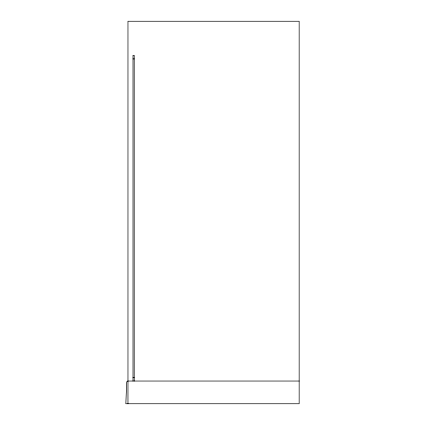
<?xml version="1.0" encoding="UTF-8"?>
<svg xmlns="http://www.w3.org/2000/svg" width="425" height="425" viewBox="0 0 425 425"><rect width="100%" height="100%" fill="white"/><g stroke="black" fill="none" stroke-linecap="round" stroke-linejoin="round"><path stroke-width="0.64" d="M133.009 58.905L134.204 58.905M133.009 377.453L134.204 377.453M299.158 381.039L127.968 381.039A1.248 1.248 0 0 0 126.724 382.234L125.837 403.75L299.158 403.75L299.158 21.25L127.968 21.25L127.968 403.75M134.204 381.039L134.204 55.314L133.009 55.314L133.009 381.039"/></g></svg>
